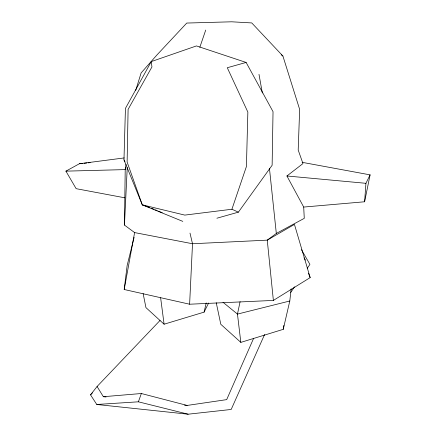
<?xml version="1.0" encoding="UTF-8"?>
<svg xmlns="http://www.w3.org/2000/svg" width="436" height="436" viewBox="0 0 436 436"><rect width="100%" height="100%" fill="white"/><g stroke="black" fill="none" stroke-linecap="round" stroke-linejoin="round"><path stroke-width="0.65" d="M134.13 237.266L127.154 265.459L124.195 289.504L189.622 304.219L273.377 300.426L310.17 277.607L294.436 224.409L267.257 240.143L192.51 243.746L134.604 232.584L124.451 225.08L125.208 169.604L126.059 164.388M182.809 221.384L142.283 204.838L123.971 159.832L125.443 108.39L151.259 61.596L196.451 45.927L246.127 62.446L273.034 111.665L272.129 165.266L238.388 212.152L216.905 218.218M189.622 304.219L192.51 243.746L189.992 233.097M124.451 225.08L127.252 167.538M135.705 90.388L141.128 72.91L156.797 55.121L186.761 23.053L231.69 21.8L251.752 22.934L282.899 56.021L299.652 109.392L298.197 150.049L302.976 163.576L286.921 175.981L303.701 207.062L364.605 201.775L365.929 183.311L370.093 174.863L302.132 162.328M216.24 302.709L220.801 324.297L240.83 342.38L283.242 329.344L289.793 300.998L291.155 288.915M283.242 329.344L283.869 325.403M124.195 289.504L134.604 232.584M364.605 201.775L370.093 174.863M240.1 301.679L237.462 314.094L240.83 342.38M143.133 293.592L145.946 307.614L164.094 324.21L204.075 312.138L206.217 302.922M125.791 167.664L125.208 169.604L65.907 171.146L76.142 188.674L124.805 197.808M151.259 61.596L151.941 66.942L128.097 109.387L127.116 162.05L142.283 204.838L184.793 215.101L231.914 209.242L246.427 166.498L247.855 112.074L227.281 67.727L246.127 62.446M199.824 47.317L205.721 30.068M160.056 320.422L97.081 386.503L90.53 394.853L96.759 404.477L138.386 401.812L141.351 393.517L187.153 405.431L226.687 399.632L253.627 338.32M264.614 334.472L231.184 409.464L188.123 414.2L96.759 404.477M204.075 312.138L208.621 302.998M290.714 292.447L294.556 286.839M307.233 268.32L309.92 264.39L301.423 249.675M90.53 394.853L92.421 392.912M303.701 207.062L304.274 218.343L276.315 233.44L267.257 240.143L273.377 300.426M65.907 171.146L79.401 163.74L124.216 157.93M289.793 300.998L237.462 314.094L222.992 302.268M79.401 163.74L82.775 163.391M84.126 163.255L86.824 162.977M88.176 162.835L90.198 162.628M97.081 386.503L103.359 396.716L141.351 393.517M286.921 175.981L365.929 183.311M103.359 396.716L106.062 396.994M184.45 405.148L187.153 405.431M138.386 401.812L188.123 414.2M142.283 204.838L149.744 207.541M151.614 208.288L154.104 209.329M155.352 209.852L157.227 210.632M158.475 211.149L162.219 212.714M231.914 209.242L238.388 212.152M281.269 54.805L282.899 56.021M304.006 257.834L305.402 260.101M123.971 159.832L124.952 161.609M308.426 273.236L310.17 277.607M258.989 74.338L262.336 92.982M160.628 297.799L164.094 324.21M269.437 168.252L276.315 233.44"/></g></svg>
